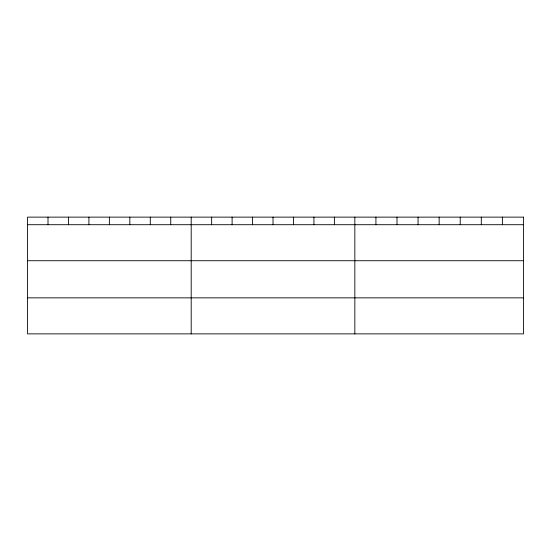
<?xml version="1.0" encoding="UTF-8"?>
<svg xmlns="http://www.w3.org/2000/svg" width="551" height="551" viewBox="0 0 551 551"><rect width="100%" height="100%" fill="white"/><g stroke="black" fill="none" stroke-linecap="round" stroke-linejoin="round"><path stroke-width="0.83" d="M27.55 224.705L523.45 224.705M27.55 260.726L523.45 260.726M27.55 297.85L523.45 297.85M502.374 217.128L502.374 224.705M481.298 217.128L481.298 224.705M460.223 217.128L460.223 224.705M439.147 217.128L439.147 224.705M418.071 217.128L418.071 224.705M396.995 217.128L396.995 224.705M375.92 217.128L375.92 224.705M354.844 217.128L354.844 333.872M334.388 217.128L334.388 224.705M313.932 217.128L313.932 224.705M293.476 217.128L293.476 224.705M273.02 217.128L273.02 224.705M252.565 217.128L252.565 224.705M232.109 217.128L232.109 224.705M211.653 217.128L211.653 224.705M191.197 217.128L191.197 333.872M170.741 217.128L170.741 224.705M150.285 217.128L150.285 224.705M129.829 217.128L129.829 224.705M109.374 217.128L109.374 224.705M88.918 217.128L88.918 224.705M68.462 217.128L68.462 224.705M48.006 217.128L48.006 224.705M523.45 217.128L27.55 217.128L27.55 333.872L523.45 333.872L523.45 217.128"/></g></svg>
